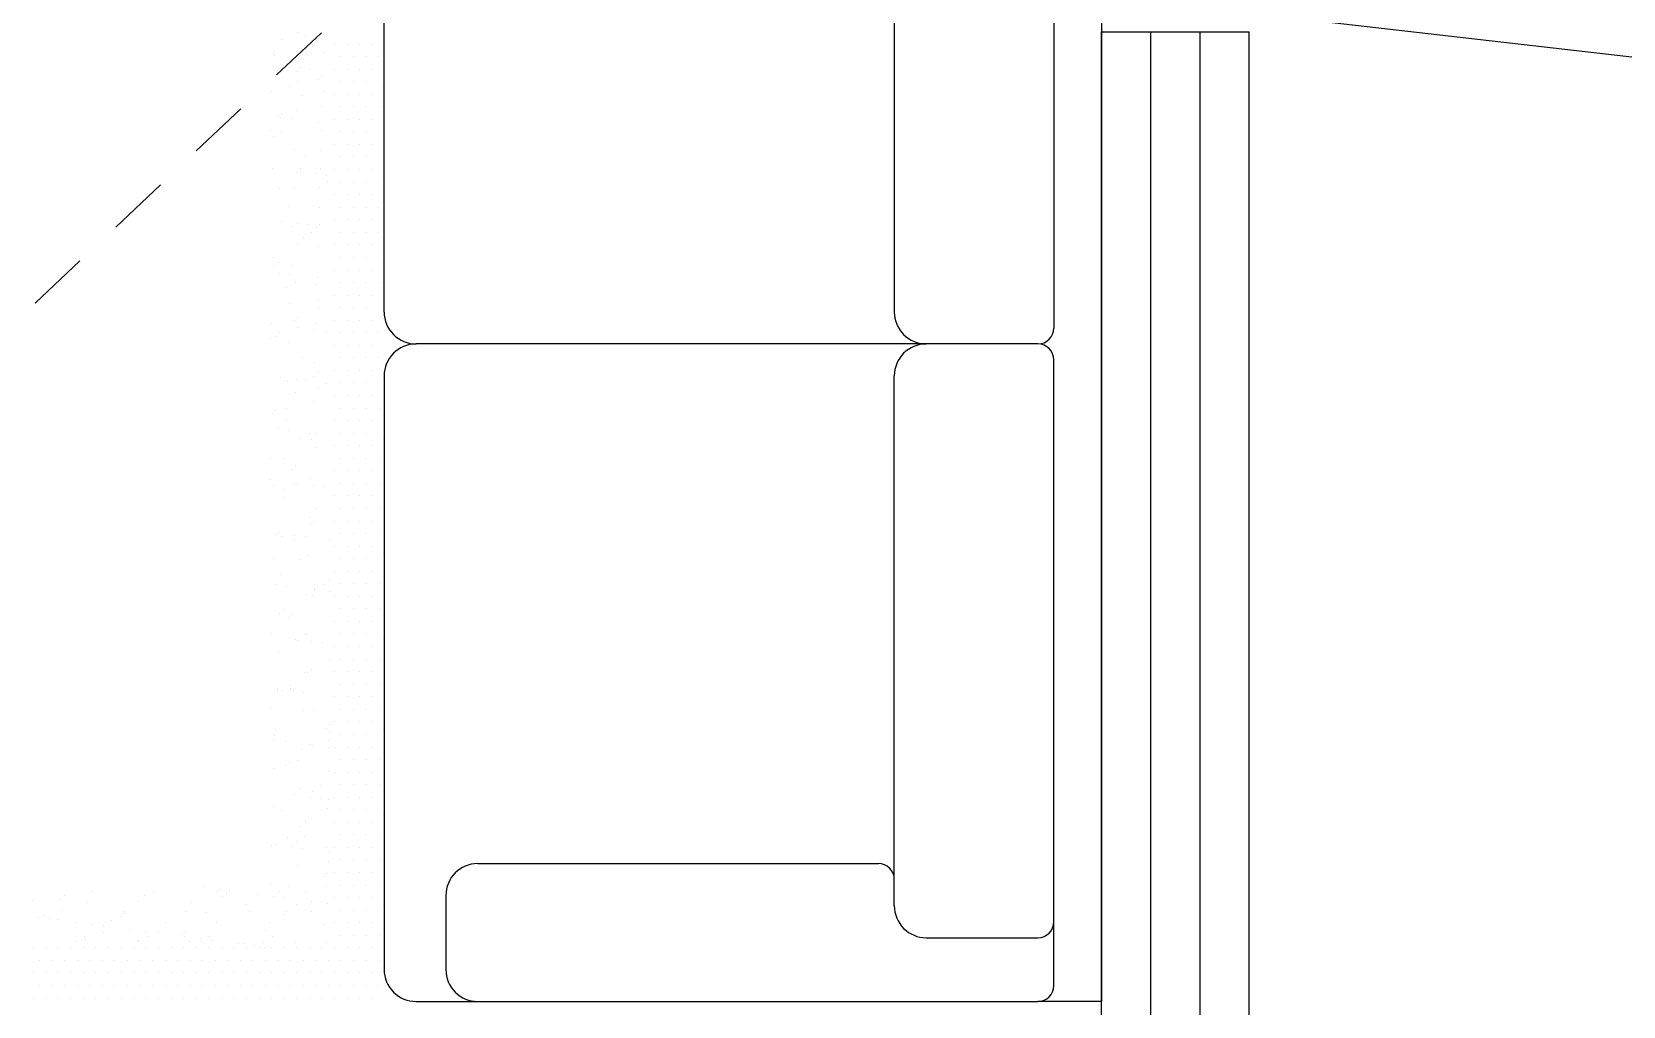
# Model space of a CAD drawing. Header units: millimetres. Extents: x 3923 to 4120, y 744 to 867.
# Drawn here: x 4092.311 to 4095.545, y 829.694 to 831.675 of the extents above; entities that cross this region are included whole.
import ezdxf

# ---------------------------------------------------------------- set-up
doc = ezdxf.new("R2010")
doc.units = ezdxf.units.MM
doc.linetypes.add('HIDDEN2', pattern=[0.1875, 0.125, -0.0625])
doc.layers.add('-HIDRO', color=8, linetype='Continuous')
doc.layers.add('TigreCad', color=3, linetype='Continuous')

# ---------------------------------------------------------------- blocks, each defined once
blk = doc.blocks.new('A$C7AFB675E')
at = {"color": 8}
for p, q in [((3.5035, 3.7432), (5.1585, 3.7432)), ((5.1585, 3.7432), (5.1585, 3.6632)), ((3.6035, 3.6832), (4.3135, 3.6832)), ((5.0585, 3.6832), (4.3535, 3.6832)), ((5.1385, 3.6832), (5.0585, 3.6832)), ((4.3335, 3.6632), (4.3335, 3.5232)), ((4.3335, 3.6632), (4.3335, 3.5232)), ((5.0785, 3.5232), (5.0785, 3.6632)), ((5.1585, 2.8832), (5.1585, 3.6632)), ((4.3335, 3.5232), (4.3335, 2.8832)), ((4.3335, 3.5232), (4.3335, 2.8832)), ((3.6235, 3.4832), (4.2935, 3.4832)), ((5.0385, 3.4832), (4.3735, 3.4832)), ((4.9855, 2.9606), (4.9855, 3.4632)), ((5.0255, 2.9206), (5.1185, 2.9206)), ((4.2935, 2.8432), (3.6235, 2.8432)), ((3.9729, 2.836), (3.9729, 2.836)), ((4.0044, 2.836), (4.0044, 2.836)), ((4.0359, 2.836), (4.0359, 2.836)), ((4.0674, 2.836), (4.0674, 2.836)), ((4.0989, 2.836), (4.0989, 2.836)), ((4.1304, 2.836), (4.1304, 2.836)), ((4.1619, 2.836), (4.1619, 2.836)), ((4.1934, 2.836), (4.1934, 2.836)), ((4.2249, 2.836), (4.2249, 2.836)), ((4.2564, 2.836), (4.2564, 2.836)), ((4.2879, 2.836), (4.2879, 2.836)), ((4.3194, 2.836), (4.3194, 2.836)), ((4.3509, 2.836), (4.3509, 2.836)), ((4.3735, 2.8432), (4.9185, 2.8432)), ((4.3824, 2.836), (4.3824, 2.836)), ((4.4139, 2.836), (4.4139, 2.836)), ((4.4454, 2.836), (4.4454, 2.836)), ((4.4769, 2.836), (4.4769, 2.836)), ((4.5084, 2.836), (4.5084, 2.836)), ((4.5399, 2.836), (4.5399, 2.836)), ((4.5714, 2.836), (4.5714, 2.836)), ((4.6029, 2.836), (4.6029, 2.836)), ((4.6344, 2.836), (4.6344, 2.836)), ((4.6659, 2.836), (4.6659, 2.836)), ((4.6974, 2.836), (4.6974, 2.836)), ((4.7289, 2.836), (4.7289, 2.836)), ((4.7604, 2.836), (4.7604, 2.836)), ((4.7919, 2.836), (4.7919, 2.836)), ((4.8234, 2.836), (4.8234, 2.836)), ((4.8549, 2.836), (4.8549, 2.836)), ((4.8864, 2.836), (4.8864, 2.836)), ((4.9179, 2.836), (4.9179, 2.836)), ((4.9185, 2.8432), (5.1185, 2.8432)), ((4.9494, 2.836), (4.9494, 2.836)), ((4.9809, 2.836), (4.9809, 2.836)), ((5.0124, 2.836), (5.0124, 2.836)), ((5.0439, 2.836), (5.0439, 2.836)), ((5.0754, 2.836), (5.0754, 2.836)), ((5.1069, 2.836), (5.1069, 2.836)), ((5.1384, 2.836), (5.1384, 2.836)), ((3.9572, 2.8282), (3.9572, 2.8282)), ((3.9729, 2.8203), (3.9729, 2.8203)), ((3.9887, 2.8282), (3.9887, 2.8282)), ((4.0044, 2.8203), (4.0044, 2.8203)), ((4.0202, 2.8282), (4.0202, 2.8282)), ((4.0359, 2.8203), (4.0359, 2.8203)), ((4.0517, 2.8282), (4.0517, 2.8282)), ((4.0674, 2.8203), (4.0674, 2.8203)), ((4.0832, 2.8282), (4.0832, 2.8282)), ((4.0989, 2.8203), (4.0989, 2.8203)), ((4.1147, 2.8282), (4.1147, 2.8282)), ((4.1304, 2.8203), (4.1304, 2.8203)), ((4.1462, 2.8282), (4.1462, 2.8282)), ((4.1619, 2.8203), (4.1619, 2.8203)), ((4.1777, 2.8282), (4.1777, 2.8282)), ((4.1934, 2.8203), (4.1934, 2.8203)), ((4.2092, 2.8282), (4.2092, 2.8282)), ((4.2249, 2.8203), (4.2249, 2.8203)), ((4.2407, 2.8282), (4.2407, 2.8282)), ((4.2564, 2.8203), (4.2564, 2.8203)), ((4.2722, 2.8282), (4.2722, 2.8282)), ((4.2879, 2.8203), (4.2879, 2.8203)), ((4.3037, 2.8282), (4.3037, 2.8282)), ((4.3194, 2.8203), (4.3194, 2.8203)), ((4.3352, 2.8282), (4.3352, 2.8282)), ((4.3509, 2.8203), (4.3509, 2.8203)), ((4.3667, 2.8282), (4.3667, 2.8282)), ((4.3824, 2.8203), (4.3824, 2.8203)), ((4.3982, 2.8282), (4.3982, 2.8282)), ((4.4139, 2.8203), (4.4139, 2.8203)), ((4.4297, 2.8282), (4.4297, 2.8282)), ((4.4454, 2.8203), (4.4454, 2.8203)), ((4.4612, 2.8282), (4.4612, 2.8282)), ((4.4769, 2.8203), (4.4769, 2.8203)), ((4.4927, 2.8282), (4.4927, 2.8282)), ((4.5084, 2.8203), (4.5084, 2.8203)), ((4.5242, 2.8282), (4.5242, 2.8282)), ((4.5399, 2.8203), (4.5399, 2.8203)), ((4.5557, 2.8282), (4.5557, 2.8282)), ((4.5714, 2.8203), (4.5714, 2.8203)), ((4.5872, 2.8282), (4.5872, 2.8282)), ((4.6029, 2.8203), (4.6029, 2.8203)), ((4.6187, 2.8282), (4.6187, 2.8282)), ((4.6344, 2.8203), (4.6344, 2.8203)), ((4.6502, 2.8282), (4.6502, 2.8282)), ((4.6659, 2.8203), (4.6659, 2.8203)), ((4.6817, 2.8282), (4.6817, 2.8282)), ((4.6974, 2.8203), (4.6974, 2.8203)), ((4.7132, 2.8282), (4.7132, 2.8282)), ((4.7289, 2.8203), (4.7289, 2.8203)), ((4.7447, 2.8282), (4.7447, 2.8282)), ((4.7604, 2.8203), (4.7604, 2.8203)), ((4.7762, 2.8282), (4.7762, 2.8282)), ((4.7919, 2.8203), (4.7919, 2.8203)), ((4.8077, 2.8282), (4.8077, 2.8282)), ((4.8234, 2.8203), (4.8234, 2.8203)), ((4.8392, 2.8282), (4.8392, 2.8282)), ((4.8549, 2.8203), (4.8549, 2.8203)), ((4.8707, 2.8282), (4.8707, 2.8282)), ((4.8864, 2.8203), (4.8864, 2.8203)), ((4.9022, 2.8282), (4.9022, 2.8282)), ((4.9179, 2.8203), (4.9179, 2.8203)), ((4.9337, 2.8282), (4.9337, 2.8282)), ((4.9494, 2.8203), (4.9494, 2.8203)), ((4.9652, 2.8282), (4.9652, 2.8282)), ((4.9809, 2.8203), (4.9809, 2.8203)), ((4.9967, 2.8282), (4.9967, 2.8282)), ((5.0124, 2.8203), (5.0124, 2.8203)), ((5.0282, 2.8282), (5.0282, 2.8282)), ((5.0439, 2.8203), (5.0439, 2.8203)), ((5.0597, 2.8282), (5.0597, 2.8282)), ((5.0754, 2.8203), (5.0754, 2.8203)), ((5.0912, 2.8282), (5.0912, 2.8282)), ((5.1069, 2.8203), (5.1069, 2.8203)), ((5.1227, 2.8282), (5.1227, 2.8282)), ((5.1384, 2.8203), (5.1384, 2.8203)), ((5.1542, 2.8282), (5.1542, 2.8282)), ((3.9572, 2.8124), (3.9572, 2.8124)), ((3.9572, 2.7967), (3.9572, 2.7967)), ((3.9729, 2.8045), (3.9729, 2.8045)), ((3.9887, 2.8124), (3.9887, 2.8124)), ((3.9887, 2.7967), (3.9887, 2.7967)), ((4.0044, 2.8045), (4.0044, 2.8045)), ((4.0202, 2.8124), (4.0202, 2.8124)), ((4.0202, 2.7967), (4.0202, 2.7967)), ((4.0359, 2.8045), (4.0359, 2.8045)), ((4.0517, 2.8124), (4.0517, 2.8124)), ((4.0517, 2.7967), (4.0517, 2.7967)), ((4.0674, 2.8045), (4.0674, 2.8045)), ((4.0832, 2.8124), (4.0832, 2.8124)), ((4.0832, 2.7967), (4.0832, 2.7967)), ((4.0989, 2.8045), (4.0989, 2.8045)), ((4.1147, 2.8124), (4.1147, 2.8124)), ((4.1147, 2.7967), (4.1147, 2.7967)), ((4.1304, 2.8045), (4.1304, 2.8045)), ((4.1462, 2.8124), (4.1462, 2.8124)), ((4.1462, 2.7967), (4.1462, 2.7967)), ((4.1619, 2.8045), (4.1619, 2.8045)), ((4.1777, 2.8124), (4.1777, 2.8124)), ((4.1777, 2.7967), (4.1777, 2.7967)), ((4.1934, 2.8045), (4.1934, 2.8045)), ((4.2092, 2.8124), (4.2092, 2.8124)), ((4.2092, 2.7967), (4.2092, 2.7967)), ((4.2249, 2.8045), (4.2249, 2.8045)), ((4.2407, 2.8124), (4.2407, 2.8124)), ((4.2407, 2.7967), (4.2407, 2.7967)), ((4.2564, 2.8045), (4.2564, 2.8045)), ((4.2722, 2.8124), (4.2722, 2.8124)), ((4.2722, 2.7967), (4.2722, 2.7967)), ((4.2879, 2.8045), (4.2879, 2.8045)), ((4.3037, 2.8124), (4.3037, 2.8124)), ((4.3037, 2.7967), (4.3037, 2.7967)), ((4.3194, 2.8045), (4.3194, 2.8045)), ((4.3352, 2.8124), (4.3352, 2.8124)), ((4.3352, 2.7967), (4.3352, 2.7967)), ((4.3509, 2.8045), (4.3509, 2.8045)), ((4.3667, 2.8124), (4.3667, 2.8124)), ((4.3667, 2.7967), (4.3667, 2.7967)), ((4.3824, 2.8045), (4.3824, 2.8045)), ((4.3982, 2.8124), (4.3982, 2.8124)), ((4.3982, 2.7967), (4.3982, 2.7967)), ((4.4139, 2.8045), (4.4139, 2.8045)), ((4.4297, 2.8124), (4.4297, 2.8124)), ((4.4297, 2.7967), (4.4297, 2.7967)), ((4.4454, 2.8045), (4.4454, 2.8045)), ((4.4612, 2.8124), (4.4612, 2.8124)), ((4.4612, 2.7967), (4.4612, 2.7967)), ((4.4769, 2.8045), (4.4769, 2.8045)), ((4.4927, 2.8124), (4.4927, 2.8124)), ((4.4927, 2.7967), (4.4927, 2.7967)), ((4.5084, 2.8045), (4.5084, 2.8045)), ((4.5242, 2.8124), (4.5242, 2.8124)), ((4.5242, 2.7967), (4.5242, 2.7967)), ((4.5399, 2.8045), (4.5399, 2.8045)), ((4.5557, 2.8124), (4.5557, 2.8124)), ((4.5557, 2.7967), (4.5557, 2.7967)), ((4.5714, 2.8045), (4.5714, 2.8045)), ((4.5872, 2.8124), (4.5872, 2.8124)), ((4.5872, 2.7967), (4.5872, 2.7967)), ((4.6029, 2.8045), (4.6029, 2.8045)), ((4.6187, 2.8124), (4.6187, 2.8124)), ((4.6187, 2.7967), (4.6187, 2.7967)), ((4.6344, 2.8045), (4.6344, 2.8045)), ((4.6502, 2.8124), (4.6502, 2.8124)), ((4.6502, 2.7967), (4.6502, 2.7967)), ((4.6659, 2.8045), (4.6659, 2.8045)), ((4.6817, 2.8124), (4.6817, 2.8124)), ((4.6817, 2.7967), (4.6817, 2.7967)), ((4.6974, 2.8045), (4.6974, 2.8045)), ((4.7132, 2.8124), (4.7132, 2.8124)), ((4.7132, 2.7967), (4.7132, 2.7967)), ((4.7289, 2.8045), (4.7289, 2.8045)), ((4.7447, 2.8124), (4.7447, 2.8124)), ((4.7447, 2.7967), (4.7447, 2.7967)), ((4.7604, 2.8045), (4.7604, 2.8045)), ((4.7762, 2.8124), (4.7762, 2.8124)), ((4.7762, 2.7967), (4.7762, 2.7967)), ((4.7919, 2.8045), (4.7919, 2.8045)), ((4.8077, 2.8124), (4.8077, 2.8124)), ((4.8077, 2.7967), (4.8077, 2.7967)), ((4.8234, 2.8045), (4.8234, 2.8045)), ((4.8392, 2.8124), (4.8392, 2.8124)), ((4.8392, 2.7967), (4.8392, 2.7967)), ((4.8549, 2.8045), (4.8549, 2.8045)), ((4.8707, 2.8124), (4.8707, 2.8124)), ((4.8707, 2.7967), (4.8707, 2.7967)), ((4.8864, 2.8045), (4.8864, 2.8045)), ((4.9022, 2.8124), (4.9022, 2.8124)), ((4.9022, 2.7967), (4.9022, 2.7967)), ((4.9179, 2.8045), (4.9179, 2.8045)), ((4.9337, 2.8124), (4.9337, 2.8124)), ((4.9337, 2.7967), (4.9337, 2.7967)), ((4.9494, 2.8045), (4.9494, 2.8045)), ((4.9652, 2.8124), (4.9652, 2.8124)), ((4.9652, 2.7967), (4.9652, 2.7967)), ((4.9809, 2.8045), (4.9809, 2.8045)), ((4.9967, 2.8124), (4.9967, 2.8124)), ((4.9967, 2.7967), (4.9967, 2.7967)), ((5.0124, 2.8045), (5.0124, 2.8045)), ((5.0282, 2.8124), (5.0282, 2.8124)), ((5.0282, 2.7967), (5.0282, 2.7967)), ((5.0439, 2.8045), (5.0439, 2.8045)), ((5.0597, 2.8124), (5.0597, 2.8124)), ((5.0597, 2.7967), (5.0597, 2.7967)), ((5.0754, 2.8045), (5.0754, 2.8045)), ((5.0912, 2.8124), (5.0912, 2.8124)), ((5.0912, 2.7967), (5.0912, 2.7967)), ((5.1069, 2.8045), (5.1069, 2.8045)), ((5.1227, 2.8124), (5.1227, 2.8124)), ((5.1227, 2.7967), (5.1227, 2.7967)), ((5.1384, 2.8045), (5.1384, 2.8045)), ((5.1542, 2.8124), (5.1542, 2.8124)), ((5.1542, 2.7967), (5.1542, 2.7967)), ((3.9572, 2.7809), (3.9572, 2.7809)), ((3.9729, 2.7888), (3.9729, 2.7888)), ((3.9887, 2.7809), (3.9887, 2.7809)), ((4.0044, 2.7888), (4.0044, 2.7888)), ((4.0202, 2.7809), (4.0202, 2.7809)), ((4.0359, 2.7888), (4.0359, 2.7888)), ((4.0517, 2.7809), (4.0517, 2.7809)), ((4.0674, 2.7888), (4.0674, 2.7888)), ((4.0832, 2.7809), (4.0832, 2.7809)), ((4.0989, 2.7888), (4.0989, 2.7888)), ((4.1147, 2.7809), (4.1147, 2.7809)), ((4.1304, 2.7888), (4.1304, 2.7888)), ((4.1462, 2.7809), (4.1462, 2.7809)), ((4.1619, 2.7888), (4.1619, 2.7888)), ((4.1777, 2.7809), (4.1777, 2.7809)), ((4.1934, 2.7888), (4.1934, 2.7888)), ((4.2092, 2.7809), (4.2092, 2.7809)), ((4.2249, 2.7888), (4.2249, 2.7888)), ((4.2407, 2.7809), (4.2407, 2.7809)), ((4.2564, 2.7888), (4.2564, 2.7888)), ((4.2722, 2.7809), (4.2722, 2.7809)), ((4.2879, 2.7888), (4.2879, 2.7888)), ((4.3037, 2.7809), (4.3037, 2.7809)), ((4.3194, 2.7888), (4.3194, 2.7888)), ((4.3352, 2.7809), (4.3352, 2.7809)), ((4.3509, 2.7888), (4.3509, 2.7888)), ((4.3667, 2.7809), (4.3667, 2.7809)), ((4.3824, 2.7888), (4.3824, 2.7888)), ((4.3982, 2.7809), (4.3982, 2.7809)), ((4.4139, 2.7888), (4.4139, 2.7888)), ((4.4297, 2.7809), (4.4297, 2.7809)), ((4.4454, 2.7888), (4.4454, 2.7888)), ((4.4612, 2.7809), (4.4612, 2.7809)), ((4.4769, 2.7888), (4.4769, 2.7888)), ((4.4927, 2.7809), (4.4927, 2.7809)), ((4.5084, 2.7888), (4.5084, 2.7888)), ((4.5242, 2.7809), (4.5242, 2.7809)), ((4.5399, 2.7888), (4.5399, 2.7888)), ((4.5557, 2.7809), (4.5557, 2.7809)), ((4.5714, 2.7888), (4.5714, 2.7888)), ((4.579, 2.7764), (4.579, 2.7764)), ((4.5872, 2.7809), (4.5872, 2.7809)), ((4.6029, 2.7888), (4.6029, 2.7888)), ((4.6187, 2.7809), (4.6187, 2.7809)), ((4.6295, 2.775), (4.6295, 2.775)), ((4.6344, 2.7888), (4.6344, 2.7888)), ((4.6444, 2.7759), (4.6444, 2.7759)), ((4.6502, 2.7809), (4.6502, 2.7809)), ((4.6659, 2.7888), (4.6659, 2.7888)), ((4.6817, 2.7809), (4.6817, 2.7809)), ((4.6974, 2.7888), (4.6974, 2.7888)), ((4.7132, 2.7809), (4.7132, 2.7809)), ((4.7289, 2.7888), (4.7289, 2.7888)), ((4.7297, 2.7759), (4.7297, 2.7759)), ((4.7447, 2.7809), (4.7447, 2.7809)), ((4.7604, 2.7888), (4.7604, 2.7888)), ((4.7762, 2.7809), (4.7762, 2.7809)), ((4.7919, 2.7888), (4.7919, 2.7888)), ((4.8077, 2.7809), (4.8077, 2.7809)), ((4.8115, 2.7762), (4.8115, 2.7762)), ((4.8197, 2.7754), (4.8197, 2.7754)), ((4.8234, 2.7888), (4.8234, 2.7888)), ((4.8392, 2.7809), (4.8392, 2.7809)), ((4.8549, 2.7888), (4.8549, 2.7888)), ((4.8707, 2.7809), (4.8707, 2.7809)), ((4.8864, 2.7888), (4.8864, 2.7888)), ((4.9022, 2.7809), (4.9022, 2.7809)), ((4.9179, 2.7888), (4.9179, 2.7888)), ((4.9337, 2.7809), (4.9337, 2.7809)), ((4.9494, 2.7888), (4.9494, 2.7888)), ((4.9652, 2.7809), (4.9652, 2.7809)), ((4.9705, 2.7749), (4.9705, 2.7749)), ((4.9809, 2.7888), (4.9809, 2.7888)), ((4.9967, 2.7809), (4.9967, 2.7809)), ((5.0124, 2.7888), (5.0124, 2.7888)), ((5.0282, 2.7809), (5.0282, 2.7809)), ((5.0439, 2.7888), (5.0439, 2.7888)), ((5.0597, 2.7809), (5.0597, 2.7809)), ((5.0754, 2.7888), (5.0754, 2.7888)), ((5.0912, 2.7809), (5.0912, 2.7809)), ((5.1069, 2.7888), (5.1069, 2.7888)), ((5.1227, 2.7809), (5.1227, 2.7809)), ((5.1384, 2.7888), (5.1384, 2.7888)), ((5.1542, 2.7809), (5.1542, 2.7809)), ((3.9682, 2.7684), (3.9682, 2.7684)), ((3.9971, 2.7659), (3.9971, 2.7659)), ((4.0014, 2.7612), (4.0014, 2.7612)), ((4.0167, 2.7668), (4.0167, 2.7668)), ((4.0352, 2.7644), (4.0352, 2.7644)), ((4.0552, 2.761), (4.0552, 2.761)), ((4.0653, 2.7652), (4.0653, 2.7652)), ((4.0909, 2.7634), (4.0909, 2.7634)), ((4.1138, 2.7636), (4.1138, 2.7636)), ((4.1201, 2.7583), (4.1201, 2.7583)), ((4.1218, 2.7714), (4.1218, 2.7714)), ((4.1302, 2.7725), (4.1302, 2.7725)), ((4.137, 2.7619), (4.137, 2.7619)), ((4.1624, 2.762), (4.1624, 2.762)), ((4.1833, 2.7624), (4.1833, 2.7624)), ((4.1876, 2.7578), (4.1876, 2.7578)), ((4.2109, 2.7604), (4.2109, 2.7604)), ((4.2507, 2.7591), (4.2507, 2.7591)), ((4.2595, 2.7588), (4.2595, 2.7588)), ((4.2771, 2.76), (4.2771, 2.76)), ((4.2877, 2.7614), (4.2877, 2.7614)), ((4.3081, 2.7573), (4.3081, 2.7573)), ((4.3156, 2.7564), (4.3156, 2.7564)), ((4.3173, 2.7695), (4.3173, 2.7695)), ((4.3566, 2.7557), (4.3566, 2.7557)), ((4.3696, 2.759), (4.3696, 2.759)), ((4.3828, 2.7696), (4.3828, 2.7696)), ((4.3896, 2.759), (4.3896, 2.759)), ((4.4462, 2.7573), (4.4462, 2.7573)), ((4.4634, 2.7565), (4.4634, 2.7565)), ((4.5128, 2.7676), (4.5128, 2.7676)), ((4.5403, 2.7585), (4.5403, 2.7585)), ((4.5558, 2.7555), (4.5558, 2.7555)), ((4.6354, 2.7667), (4.6354, 2.7667)), ((4.6417, 2.7554), (4.6417, 2.7554)), ((4.6421, 2.7561), (4.6421, 2.7561)), ((4.7083, 2.7658), (4.7083, 2.7658)), ((4.7928, 2.7556), (4.7928, 2.7556)), ((4.8157, 2.7715), (4.8157, 2.7715)), ((4.8316, 2.7735), (4.8316, 2.7735)), ((4.8399, 2.774), (4.8399, 2.774)), ((4.8683, 2.7738), (4.8683, 2.7738)), ((4.8879, 2.7638), (4.8879, 2.7638)), ((4.9038, 2.7639), (4.9038, 2.7639)), ((4.9052, 2.7737), (4.9052, 2.7737)), ((4.9168, 2.7722), (4.9168, 2.7722)), ((4.9654, 2.7706), (4.9654, 2.7706)), ((4.9823, 2.773), (4.9823, 2.773)), ((4.9977, 2.7727), (4.9977, 2.7727)), ((5.0019, 2.7681), (5.0019, 2.7681)), ((5.0139, 2.769), (5.0139, 2.769)), ((5.0354, 2.7721), (5.0354, 2.7721)), ((5.0625, 2.7674), (5.0625, 2.7674)), ((5.0841, 2.7705), (5.0841, 2.7705)), ((5.0912, 2.7652), (5.0912, 2.7652)), ((5.1069, 2.773), (5.1069, 2.773)), ((5.1069, 2.7573), (5.1069, 2.7573)), ((5.1227, 2.7652), (5.1227, 2.7652)), ((5.1384, 2.773), (5.1384, 2.773)), ((5.1384, 2.7573), (5.1384, 2.7573)), ((5.1542, 2.7652), (5.1542, 2.7652)), ((3.9432, 2.7359), (3.9432, 2.7359)), ((3.9476, 2.7445), (3.9476, 2.7445)), ((3.9868, 2.7369), (3.9868, 2.7369)), ((3.9885, 2.75), (3.9885, 2.75)), ((4.0215, 2.7393), (4.0215, 2.7393)), ((4.0983, 2.744), (4.0983, 2.744)), ((4.1139, 2.7383), (4.1139, 2.7383)), ((4.1174, 2.7378), (4.1174, 2.7378)), ((4.1823, 2.735), (4.1823, 2.735)), ((4.184, 2.7481), (4.184, 2.7481)), ((4.1933, 2.7522), (4.1933, 2.7522)), ((4.2001, 2.7416), (4.2001, 2.7416)), ((4.2077, 2.7359), (4.2077, 2.7359)), ((4.3129, 2.7359), (4.3129, 2.7359)), ((4.3508, 2.7411), (4.3508, 2.7411)), ((4.3738, 2.7543), (4.3738, 2.7543)), ((4.3795, 2.7463), (4.3795, 2.7463)), ((4.4052, 2.7541), (4.4052, 2.7541)), ((4.4459, 2.7493), (4.4459, 2.7493)), ((4.4527, 2.7386), (4.4527, 2.7386)), ((4.4537, 2.7525), (4.4537, 2.7525)), ((4.5023, 2.7509), (4.5023, 2.7509)), ((4.5111, 2.7545), (4.5111, 2.7545)), ((4.5508, 2.7493), (4.5508, 2.7493)), ((4.56, 2.7509), (4.56, 2.7509)), ((4.575, 2.7444), (4.575, 2.7444)), ((4.5994, 2.7477), (4.5994, 2.7477)), ((4.6034, 2.7382), (4.6034, 2.7382)), ((4.648, 2.7461), (4.648, 2.7461)), ((4.6496, 2.7531), (4.6496, 2.7531)), ((4.6965, 2.7446), (4.6965, 2.7446)), ((4.6985, 2.7463), (4.6985, 2.7463)), ((4.7052, 2.7357), (4.7052, 2.7357)), ((4.7066, 2.7526), (4.7066, 2.7526)), ((4.742, 2.7521), (4.742, 2.7521)), ((4.7451, 2.743), (4.7451, 2.743)), ((4.7463, 2.7474), (4.7463, 2.7474)), ((4.7705, 2.7425), (4.7705, 2.7425)), ((4.7936, 2.7414), (4.7936, 2.7414)), ((4.8358, 2.7496), (4.8358, 2.7496)), ((4.8372, 2.7535), (4.8372, 2.7535)), ((4.8422, 2.7398), (4.8422, 2.7398)), ((4.856, 2.7352), (4.856, 2.7352)), ((4.8907, 2.7382), (4.8907, 2.7382)), ((4.8947, 2.7531), (4.8947, 2.7531)), ((4.9021, 2.7508), (4.9021, 2.7508)), ((4.9282, 2.7486), (4.9282, 2.7486)), ((4.9325, 2.744), (4.9325, 2.744)), ((4.9393, 2.7366), (4.9393, 2.7366)), ((4.951, 2.7434), (4.951, 2.7434)), ((4.966, 2.7407), (4.966, 2.7407)), ((4.9878, 2.735), (4.9878, 2.735)), ((5.022, 2.7462), (5.022, 2.7462)), ((5.0327, 2.7517), (5.0327, 2.7517)), ((5.0454, 2.7526), (5.0454, 2.7526)), ((5.0912, 2.7494), (5.0912, 2.7494)), ((5.1069, 2.7415), (5.1069, 2.7415)), ((5.1227, 2.7494), (5.1227, 2.7494)), ((5.1384, 2.7415), (5.1384, 2.7415)), ((5.1542, 2.7494), (5.1542, 2.7494)), ((3.952, 2.7152), (3.952, 2.7152)), ((3.9841, 2.7164), (3.9841, 2.7164)), ((3.9918, 2.7343), (3.9918, 2.7343)), ((4.0039, 2.7348), (4.0039, 2.7348)), ((4.0107, 2.7242), (4.0107, 2.7242)), ((4.0404, 2.7327), (4.0404, 2.7327)), ((4.0507, 2.7268), (4.0507, 2.7268)), ((4.0889, 2.7311), (4.0889, 2.7311)), ((4.1181, 2.7337), (4.1181, 2.7337)), ((4.1375, 2.7295), (4.1375, 2.7295)), ((4.1614, 2.7237), (4.1614, 2.7237)), ((4.186, 2.7279), (4.186, 2.7279)), ((4.2346, 2.7264), (4.2346, 2.7264)), ((4.2462, 2.7249), (4.2462, 2.7249)), ((4.2565, 2.7318), (4.2565, 2.7318)), ((4.2632, 2.7212), (4.2632, 2.7212)), ((4.2831, 2.7248), (4.2831, 2.7248)), ((4.3001, 2.7349), (4.3001, 2.7349)), ((4.3044, 2.7302), (4.3044, 2.7302)), ((4.3317, 2.7232), (4.3317, 2.7232)), ((4.3778, 2.7331), (4.3778, 2.7331)), ((4.3802, 2.7216), (4.3802, 2.7216)), ((4.3939, 2.7324), (4.3939, 2.7324)), ((4.4139, 2.7207), (4.4139, 2.7207)), ((4.4288, 2.72), (4.4288, 2.72)), ((4.4417, 2.723), (4.4417, 2.723)), ((4.4774, 2.7184), (4.4774, 2.7184)), ((4.4863, 2.7314), (4.4863, 2.7314)), ((4.4906, 2.7268), (4.4906, 2.7268)), ((4.5084, 2.734), (4.5084, 2.734)), ((4.509, 2.7289), (4.509, 2.7289)), ((4.5158, 2.7183), (4.5158, 2.7183)), ((4.5259, 2.7168), (4.5259, 2.7168)), ((4.5733, 2.7313), (4.5733, 2.7313)), ((4.5745, 2.7152), (4.5745, 2.7152)), ((4.5801, 2.729), (4.5801, 2.729)), ((4.6372, 2.7212), (4.6372, 2.7212)), ((4.6665, 2.7178), (4.6665, 2.7178)), ((4.6726, 2.728), (4.6726, 2.728)), ((4.6768, 2.7233), (4.6768, 2.7233)), ((4.7039, 2.7322), (4.7039, 2.7322)), ((4.7616, 2.726), (4.7616, 2.726)), ((4.7664, 2.7255), (4.7664, 2.7255)), ((4.7683, 2.7154), (4.7683, 2.7154)), ((4.7688, 2.7294), (4.7688, 2.7294)), ((4.8327, 2.7193), (4.8327, 2.7193)), ((4.8588, 2.7245), (4.8588, 2.7245)), ((4.863, 2.7199), (4.863, 2.7199)), ((4.8994, 2.7303), (4.8994, 2.7303)), ((4.9526, 2.7221), (4.9526, 2.7221)), ((4.9578, 2.7328), (4.9578, 2.7328)), ((4.9643, 2.7275), (4.9643, 2.7275)), ((5.0141, 2.723), (5.0141, 2.723)), ((5.0282, 2.7174), (5.0282, 2.7174)), ((5.0364, 2.7334), (5.0364, 2.7334)), ((5.045, 2.7211), (5.045, 2.7211)), ((5.0493, 2.7165), (5.0493, 2.7165)), ((5.085, 2.7319), (5.085, 2.7319)), ((5.0912, 2.7337), (5.0912, 2.7337)), ((5.0912, 2.7179), (5.0912, 2.7179)), ((5.1069, 2.7258), (5.1069, 2.7258)), ((5.1227, 2.7337), (5.1227, 2.7337)), ((5.1227, 2.7179), (5.1227, 2.7179)), ((5.1384, 2.7258), (5.1384, 2.7258)), ((5.1542, 2.7337), (5.1542, 2.7337)), ((5.1542, 2.7179), (5.1542, 2.7179)), ((3.9685, 2.7039), (3.9685, 2.7039)), ((3.9719, 2.7062), (3.9719, 2.7062)), ((4.017, 2.7023), (4.017, 2.7023)), ((4.0444, 2.7142), (4.0444, 2.7142)), ((4.0487, 2.7096), (4.0487, 2.7096)), ((4.049, 2.7137), (4.049, 2.7137)), ((4.0656, 2.7007), (4.0656, 2.7007)), ((4.067, 2.7144), (4.067, 2.7144)), ((4.0738, 2.7038), (4.0738, 2.7038)), ((4.1129, 2.7035), (4.1129, 2.7035)), ((4.1382, 2.7117), (4.1382, 2.7117)), ((4.1796, 2.7145), (4.1796, 2.7145)), ((4.2245, 2.7033), (4.2245, 2.7033)), ((4.2307, 2.7108), (4.2307, 2.7108)), ((4.2349, 2.7061), (4.2349, 2.7061)), ((4.2445, 2.7118), (4.2445, 2.7118)), ((4.3084, 2.7017), (4.3084, 2.7017)), ((4.3196, 2.7115), (4.3196, 2.7115)), ((4.3245, 2.7083), (4.3245, 2.7083)), ((4.3263, 2.7009), (4.3263, 2.7009)), ((4.3751, 2.7127), (4.3751, 2.7127)), ((4.4169, 2.7073), (4.4169, 2.7073)), ((4.4211, 2.7027), (4.4211, 2.7027)), ((4.44, 2.7099), (4.44, 2.7099)), ((4.477, 2.7004), (4.477, 2.7004)), ((4.5039, 2.6998), (4.5039, 2.6998)), ((4.5107, 2.7049), (4.5107, 2.7049)), ((4.5706, 2.7108), (4.5706, 2.7108)), ((4.5721, 2.7086), (4.5721, 2.7086)), ((4.6031, 2.7039), (4.6031, 2.7039)), ((4.623, 2.7137), (4.623, 2.7137)), ((4.6355, 2.708), (4.6355, 2.708)), ((4.6716, 2.7121), (4.6716, 2.7121)), ((4.6969, 2.7014), (4.6969, 2.7014)), ((4.7201, 2.7105), (4.7201, 2.7105)), ((4.7661, 2.7089), (4.7661, 2.7089)), ((4.7687, 2.7089), (4.7687, 2.7089)), ((4.7893, 2.7004), (4.7893, 2.7004)), ((4.8172, 2.7073), (4.8172, 2.7073)), ((4.8247, 2.7056), (4.8247, 2.7056)), ((4.831, 2.7062), (4.831, 2.7062)), ((4.8658, 2.7057), (4.8658, 2.7057)), ((4.9144, 2.7041), (4.9144, 2.7041)), ((4.9191, 2.7149), (4.9191, 2.7149)), ((4.9616, 2.7071), (4.9616, 2.7071)), ((4.9629, 2.7025), (4.9629, 2.7025)), ((5.0115, 2.701), (5.0115, 2.701)), ((5.0209, 2.7124), (5.0209, 2.7124)), ((5.0265, 2.7043), (5.0265, 2.7043)), ((5.06, 2.6994), (5.06, 2.6994)), ((5.0772, 2.7027), (5.0772, 2.7027)), ((5.0912, 2.7022), (5.0912, 2.7022)), ((5.1069, 2.71), (5.1069, 2.71)), ((5.1227, 2.7022), (5.1227, 2.7022)), ((5.1384, 2.71), (5.1384, 2.71)), ((5.1542, 2.7022), (5.1542, 2.7022)), ((5.0238, 2.6838), (5.0238, 2.6838)), ((5.0693, 2.6945), (5.0693, 2.6945)), ((5.084, 2.6921), (5.084, 2.6921)), ((5.0887, 2.6811), (5.0887, 2.6811)), ((5.0904, 2.6942), (5.0904, 2.6942)), ((5.0912, 2.6864), (5.0912, 2.6864)), ((5.1069, 2.6943), (5.1069, 2.6943)), ((5.1069, 2.6785), (5.1069, 2.6785)), ((5.1227, 2.6864), (5.1227, 2.6864)), ((5.1384, 2.6943), (5.1384, 2.6943)), ((5.1384, 2.6785), (5.1384, 2.6785)), ((5.1542, 2.6864), (5.1542, 2.6864)), ((5.0367, 2.669), (5.0367, 2.669)), ((5.0453, 2.6742), (5.0453, 2.6742)), ((5.0853, 2.6674), (5.0853, 2.6674)), ((5.086, 2.6606), (5.086, 2.6606)), ((5.0912, 2.6707), (5.0912, 2.6707)), ((5.1069, 2.6628), (5.1069, 2.6628)), ((5.1227, 2.6707), (5.1227, 2.6707)), ((5.1384, 2.6628), (5.1384, 2.6628)), ((5.1542, 2.6707), (5.1542, 2.6707)), ((5.0175, 2.6365), (5.0175, 2.6365)), ((5.0193, 2.6496), (5.0193, 2.6496)), ((5.0229, 2.6453), (5.0229, 2.6453)), ((5.0271, 2.6407), (5.0271, 2.6407)), ((5.0912, 2.6549), (5.0912, 2.6549)), ((5.0912, 2.6392), (5.0912, 2.6392)), ((5.1069, 2.647), (5.1069, 2.647)), ((5.1227, 2.6549), (5.1227, 2.6549)), ((5.1227, 2.6392), (5.1227, 2.6392)), ((5.1384, 2.647), (5.1384, 2.647)), ((5.1542, 2.6549), (5.1542, 2.6549)), ((5.1542, 2.6392), (5.1542, 2.6392)), ((5.0148, 2.616), (5.0148, 2.616)), ((5.0207, 2.6339), (5.0207, 2.6339)), ((5.0472, 2.6188), (5.0472, 2.6188)), ((5.0592, 2.6334), (5.0592, 2.6334)), ((5.0771, 2.6242), (5.0771, 2.6242)), ((5.0815, 2.6264), (5.0815, 2.6264)), ((5.0912, 2.6234), (5.0912, 2.6234)), ((5.1069, 2.6313), (5.1069, 2.6313)), ((5.1069, 2.6155), (5.1069, 2.6155)), ((5.1227, 2.6234), (5.1227, 2.6234)), ((5.1384, 2.6313), (5.1384, 2.6313)), ((5.1384, 2.6155), (5.1384, 2.6155)), ((5.1542, 2.6234), (5.1542, 2.6234)), ((5.0343, 2.6009), (5.0343, 2.6009)), ((5.0451, 2.5957), (5.0451, 2.5957)), ((5.0797, 2.6132), (5.0797, 2.6132)), ((5.0828, 2.5993), (5.0828, 2.5993)), ((5.0838, 2.6136), (5.0838, 2.6136)), ((5.0912, 2.6077), (5.0912, 2.6077)), ((5.1069, 2.5998), (5.1069, 2.5998)), ((5.1227, 2.6077), (5.1227, 2.6077)), ((5.1384, 2.5998), (5.1384, 2.5998)), ((5.1542, 2.6077), (5.1542, 2.6077)), ((5.0702, 2.5937), (5.0702, 2.5937)), ((5.0745, 2.589), (5.0745, 2.589)), ((5.077, 2.5928), (5.077, 2.5928)), ((5.0912, 2.5919), (5.0912, 2.5919)), ((5.0912, 2.5762), (5.0912, 2.5762)), ((5.1069, 2.584), (5.1069, 2.584)), ((5.1227, 2.5919), (5.1227, 2.5919)), ((5.1227, 2.5762), (5.1227, 2.5762)), ((5.1384, 2.584), (5.1384, 2.584)), ((5.1542, 2.5919), (5.1542, 2.5919)), ((5.1542, 2.5762), (5.1542, 2.5762)), ((5.0206, 2.5555), (5.0206, 2.5555)), ((5.0595, 2.5689), (5.0595, 2.5689)), ((5.0725, 2.5585), (5.0725, 2.5585)), ((5.0912, 2.5604), (5.0912, 2.5604)), ((5.1069, 2.5683), (5.1069, 2.5683)), ((5.1227, 2.5604), (5.1227, 2.5604)), ((5.1384, 2.5683), (5.1384, 2.5683)), ((5.1542, 2.5604), (5.1542, 2.5604)), ((5.0251, 2.543), (5.0251, 2.543)), ((5.0708, 2.5454), (5.0708, 2.5454)), ((5.0769, 2.5457), (5.0769, 2.5457)), ((5.0912, 2.5447), (5.0912, 2.5447)), ((5.1069, 2.5525), (5.1069, 2.5525)), ((5.1069, 2.5368), (5.1069, 2.5368)), ((5.1227, 2.5447), (5.1227, 2.5447)), ((5.1384, 2.5525), (5.1384, 2.5525)), ((5.1384, 2.5368), (5.1384, 2.5368)), ((5.1542, 2.5447), (5.1542, 2.5447)), ((5.0334, 2.535), (5.0334, 2.535)), ((5.045, 2.5172), (5.045, 2.5172)), ((5.0481, 2.5179), (5.0481, 2.5179)), ((5.0681, 2.5249), (5.0681, 2.5249)), ((5.082, 2.5334), (5.082, 2.5334)), ((5.0837, 2.5351), (5.0837, 2.5351)), ((5.0912, 2.5289), (5.0912, 2.5289)), ((5.1069, 2.521), (5.1069, 2.521)), ((5.1227, 2.5289), (5.1227, 2.5289)), ((5.1384, 2.521), (5.1384, 2.521)), ((5.1542, 2.5289), (5.1542, 2.5289)), ((5.0524, 2.5133), (5.0524, 2.5133)), ((5.057, 2.5009), (5.057, 2.5009)), ((5.0912, 2.5132), (5.0912, 2.5132)), ((5.0912, 2.4974), (5.0912, 2.4974)), ((5.1069, 2.5053), (5.1069, 2.5053)), ((5.1227, 2.5132), (5.1227, 2.5132)), ((5.1227, 2.4974), (5.1227, 2.4974)), ((5.1384, 2.5053), (5.1384, 2.5053)), ((5.1542, 2.5132), (5.1542, 2.5132)), ((5.1542, 2.4974), (5.1542, 2.4974)), ((5.0205, 2.477), (5.0205, 2.477)), ((5.0619, 2.4776), (5.0619, 2.4776)), ((5.0636, 2.4907), (5.0636, 2.4907)), ((5.0724, 2.4914), (5.0724, 2.4914)), ((5.0912, 2.4817), (5.0912, 2.4817)), ((5.1069, 2.4895), (5.1069, 2.4895)), ((5.1227, 2.4817), (5.1227, 2.4817)), ((5.1384, 2.4895), (5.1384, 2.4895)), ((5.1542, 2.4817), (5.1542, 2.4817)), ((5.0337, 2.4705), (5.0337, 2.4705)), ((5.0592, 2.4571), (5.0592, 2.4571)), ((5.0768, 2.4673), (5.0768, 2.4673)), ((5.0823, 2.4689), (5.0823, 2.4689)), ((5.0836, 2.4566), (5.0836, 2.4566)), ((5.0912, 2.4659), (5.0912, 2.4659)), ((5.1069, 2.4738), (5.1069, 2.4738)), ((5.1069, 2.458), (5.1069, 2.458)), ((5.1227, 2.4659), (5.1227, 2.4659)), ((5.1384, 2.4738), (5.1384, 2.4738)), ((5.1384, 2.458), (5.1384, 2.458)), ((5.1542, 2.4659), (5.1542, 2.4659)), ((5.026, 2.4422), (5.026, 2.4422)), ((5.0302, 2.4375), (5.0302, 2.4375)), ((5.0448, 2.4387), (5.0448, 2.4387)), ((5.0912, 2.4502), (5.0912, 2.4502)), ((5.1069, 2.4423), (5.1069, 2.4423)), ((5.1227, 2.4502), (5.1227, 2.4502)), ((5.1384, 2.4423), (5.1384, 2.4423)), ((5.1542, 2.4502), (5.1542, 2.4502)), ((5.0503, 2.4156), (5.0503, 2.4156)), ((5.0547, 2.4229), (5.0547, 2.4229)), ((5.0562, 2.4349), (5.0562, 2.4349)), ((5.0912, 2.4344), (5.0912, 2.4344)), ((5.0912, 2.4187), (5.0912, 2.4187)), ((5.1069, 2.4265), (5.1069, 2.4265)), ((5.1227, 2.4344), (5.1227, 2.4344)), ((5.1227, 2.4187), (5.1227, 2.4187)), ((5.1384, 2.4265), (5.1384, 2.4265)), ((5.1542, 2.4344), (5.1542, 2.4344)), ((5.1542, 2.4187), (5.1542, 2.4187)), ((5.0313, 2.4024), (5.0313, 2.4024)), ((5.0529, 2.4097), (5.0529, 2.4097)), ((5.0912, 2.4029), (5.0912, 2.4029)), ((5.1069, 2.4108), (5.1069, 2.4108)), ((5.1227, 2.4029), (5.1227, 2.4029)), ((5.1384, 2.4108), (5.1384, 2.4108)), ((5.1542, 2.4029), (5.1542, 2.4029))]:
    blk.add_line(p, q, dxfattribs=at)
for centre, radius, start, end in [((4.3135, 3.6632), 0.02, 0, 90), ((4.3535, 3.6632), 0.02, 90, 180), ((5.0585, 3.6632), 0.02, 0, 90), ((5.1385, 3.6632), 0.02, 0, 90), ((4.2935, 3.5232), 0.04, 270, 0), ((4.3735, 3.5232), 0.04, 180, 270), ((5.0385, 3.5232), 0.04, 270, 0), ((5.0055, 3.4632), 0.02, 90, 180), ((5.0255, 2.9606), 0.04, 180, 270), ((5.1185, 2.9606), 0.04, 270, 0), ((4.2935, 2.8832), 0.04, 270, 0), ((4.3735, 2.8832), 0.04, 180, 270), ((5.1185, 2.8832), 0.04, 270, 0)]:
    blk.add_arc(centre, radius, start, end, dxfattribs=at)

msp = doc.modelspace()

# ---------------------------------------------------------------- linework, layer by layer
at = {"layer": '-HIDRO', "linetype": 'HIDDEN2'}
msp.add_line((4087.0848, 826.1778), (4094.4848, 833.1712), dxfattribs=at)
at = {"layer": '-HIDRO', "linetype": 'Continuous'}
for p, q in [((4094.4848, 827.6745), (4094.4848, 831.6745)), ((4094.4848, 831.6745), (4094.7848, 831.6745)), ((4094.5848, 827.6745), (4094.5848, 831.6745)), ((4094.6848, 827.6745), (4094.6848, 831.6745)), ((4094.7848, 827.6745), (4094.7848, 831.6745))]:
    msp.add_line(p, q, dxfattribs=at)
at = {"layer": 'TigreCad'}
msp.add_line((4084.8696, 832.8512), (4096.6387, 831.5003), dxfattribs=at)

# ---------------------------------------------------------------- block references
at = {"layer": '-HIDRO', "ltscale": 0.35, "xscale": 1.62, "yscale": 1.62, "zscale": 1.62, "rotation": 270}
msp.add_blockref('A$C7AFB675E', (4088.4208, 838.0603), dxfattribs=at)

doc.saveas('drawing.dxf')
